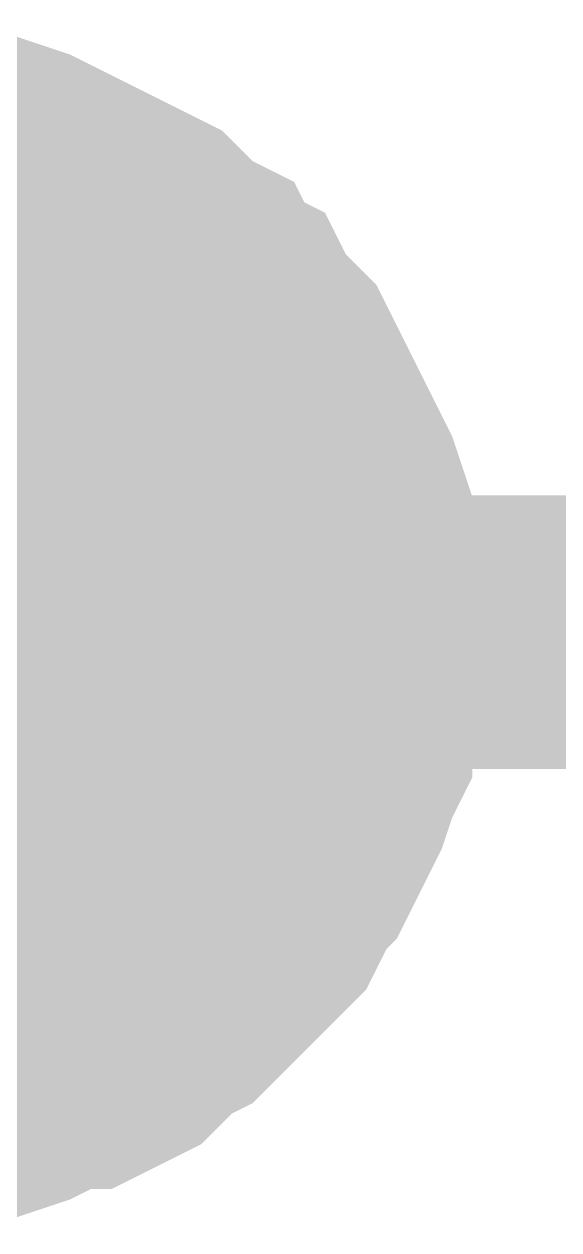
# Model space of a CAD drawing. Header units: inches. Extents: x 0 to 22.3, y 0 to 15.7.
# Drawn here: x 0.8065 to 0.8296, y 13.9734 to 14.0254 of the extents above; entities that cross this region are included whole.
import ezdxf

# ---------------------------------------------------------------- set-up
doc = ezdxf.new("R2010")
doc.units = ezdxf.units.IN
doc.header["$MEASUREMENT"] = 0
doc.layers.add('Sheet', color=255, linetype='Continuous')

msp = doc.modelspace()

# ---------------------------------------------------------------- linework, layer by layer
at = {"layer": 'Sheet'}
for points in [[(0.800091, 14.019499, 0.0118, 0.0118, 0), (0.800975, 14.019499, 0.0118, 0.0118, 0), (0.802301, 14.019499, 0.0118, 0.0118, 0), (0.803185, 14.019057, 0.0118, 0.0118, 0), (0.80407, 14.019057, 0.0118, 0.0118, 0), (0.804954, 14.019057, 0.0118, 0.0118, 0), (0.80628, 14.018615, 0.0118, 0.0118, 0), (0.807164, 14.018173, 0.0118, 0.0118, 0), (0.808048, 14.017731, 0.0118, 0.0118, 0), (0.808932, 14.017289, 0.0118, 0.0118, 0), (0.809816, 14.016847, 0.0118, 0.0118, 0), (0.8107, 14.016405, 0.0118, 0.0118, 0), (0.811584, 14.015963, 0.0118, 0.0118, 0), (0.812026, 14.015521, 0.0118, 0.0118, 0), (0.81291, 14.014637, 0.0118, 0.0118, 0), (0.813794, 14.014195, 0.0118, 0.0118, 0), (0.814236, 14.013311, 0.0118, 0.0118, 0), (0.815121, 14.012869, 0.0118, 0.0118, 0), (0.815563, 14.011985, 0.0118, 0.0118, 0), (0.816447, 14.011101, 0.0118, 0.0118, 0), (0.816889, 14.010659, 0.0118, 0.0118, 0), (0.817331, 14.009775, 0.0118, 0.0118, 0), (0.817773, 14.008891, 0.0118, 0.0118, 0), (0.818215, 14.008007, 0.0118, 0.0118, 0), (0.818657, 14.007123, 0.0118, 0.0118, 0), (0.819099, 14.006239, 0.0118, 0.0118, 0), (0.819541, 14.005355, 0.0118, 0.0118, 0), (0.819983, 14.004029, 0.0118, 0.0118, 0), (0.819983, 14.003145, 0.0118, 0.0118, 0), (0.819983, 14.002261, 0.0118, 0.0118, 0), (0.820425, 14.001377, 0.0118, 0.0118, 0), (0.820425, 14.000051, 0.0118, 0.0118, 0), (0.820425, 13.999167, 0.0118, 0.0118, 0)], [(0.800091, 14.019499, 0.0118, 0.0118, 0), (0.800975, 14.019499, 0.0118, 0.0118, 0), (0.802301, 14.019499, 0.0118, 0.0118, 0), (0.803185, 14.019057, 0.0118, 0.0118, 0), (0.80407, 14.019057, 0.0118, 0.0118, 0), (0.804954, 14.019057, 0.0118, 0.0118, 0), (0.80628, 14.018615, 0.0118, 0.0118, 0), (0.807164, 14.018173, 0.0118, 0.0118, 0), (0.808048, 14.017731, 0.0118, 0.0118, 0), (0.808932, 14.017289, 0.0118, 0.0118, 0), (0.809816, 14.016847, 0.0118, 0.0118, 0), (0.8107, 14.016405, 0.0118, 0.0118, 0), (0.811584, 14.015963, 0.0118, 0.0118, 0), (0.812026, 14.015521, 0.0118, 0.0118, 0), (0.81291, 14.014637, 0.0118, 0.0118, 0), (0.813794, 14.014195, 0.0118, 0.0118, 0), (0.814236, 14.013311, 0.0118, 0.0118, 0), (0.815121, 14.012869, 0.0118, 0.0118, 0), (0.815563, 14.011985, 0.0118, 0.0118, 0), (0.816447, 14.011101, 0.0118, 0.0118, 0), (0.816889, 14.010659, 0.0118, 0.0118, 0), (0.817331, 14.009775, 0.0118, 0.0118, 0), (0.817773, 14.008891, 0.0118, 0.0118, 0), (0.818215, 14.008007, 0.0118, 0.0118, 0), (0.818657, 14.007123, 0.0118, 0.0118, 0), (0.819099, 14.006239, 0.0118, 0.0118, 0), (0.819541, 14.005355, 0.0118, 0.0118, 0), (0.819983, 14.004029, 0.0118, 0.0118, 0), (0.819983, 14.003145, 0.0118, 0.0118, 0), (0.819983, 14.002261, 0.0118, 0.0118, 0), (0.820425, 14.001377, 0.0118, 0.0118, 0), (0.820425, 14.000051, 0.0118, 0.0118, 0), (0.820425, 13.999167, 0.0118, 0.0118, 0)], [(0.800091, 14.019499, 0.0118, 0.0118, 0), (0.800975, 14.019499, 0.0118, 0.0118, 0), (0.802301, 14.019499, 0.0118, 0.0118, 0), (0.803185, 14.019057, 0.0118, 0.0118, 0), (0.80407, 14.019057, 0.0118, 0.0118, 0), (0.804954, 14.019057, 0.0118, 0.0118, 0), (0.80628, 14.018615, 0.0118, 0.0118, 0), (0.807164, 14.018173, 0.0118, 0.0118, 0), (0.808048, 14.017731, 0.0118, 0.0118, 0), (0.808932, 14.017289, 0.0118, 0.0118, 0), (0.809816, 14.016847, 0.0118, 0.0118, 0), (0.8107, 14.016405, 0.0118, 0.0118, 0), (0.811584, 14.015963, 0.0118, 0.0118, 0), (0.812026, 14.015521, 0.0118, 0.0118, 0), (0.81291, 14.014637, 0.0118, 0.0118, 0), (0.813794, 14.014195, 0.0118, 0.0118, 0), (0.814236, 14.013311, 0.0118, 0.0118, 0), (0.815121, 14.012869, 0.0118, 0.0118, 0), (0.815563, 14.011985, 0.0118, 0.0118, 0), (0.816447, 14.011101, 0.0118, 0.0118, 0), (0.816889, 14.010659, 0.0118, 0.0118, 0), (0.817331, 14.009775, 0.0118, 0.0118, 0), (0.817773, 14.008891, 0.0118, 0.0118, 0), (0.818215, 14.008007, 0.0118, 0.0118, 0), (0.818657, 14.007123, 0.0118, 0.0118, 0), (0.819099, 14.006239, 0.0118, 0.0118, 0), (0.819541, 14.005355, 0.0118, 0.0118, 0), (0.819983, 14.004029, 0.0118, 0.0118, 0), (0.819983, 14.003145, 0.0118, 0.0118, 0), (0.819983, 14.002261, 0.0118, 0.0118, 0), (0.820425, 14.001377, 0.0118, 0.0118, 0), (0.820425, 14.000051, 0.0118, 0.0118, 0), (0.820425, 13.999167, 0.0118, 0.0118, 0)], [(0.800091, 14.019499, 0.0118, 0.0118, 0), (0.800975, 14.019499, 0.0118, 0.0118, 0), (0.802301, 14.019499, 0.0118, 0.0118, 0), (0.803185, 14.019057, 0.0118, 0.0118, 0), (0.80407, 14.019057, 0.0118, 0.0118, 0), (0.804954, 14.019057, 0.0118, 0.0118, 0), (0.80628, 14.018615, 0.0118, 0.0118, 0), (0.807164, 14.018173, 0.0118, 0.0118, 0), (0.808048, 14.017731, 0.0118, 0.0118, 0), (0.808932, 14.017289, 0.0118, 0.0118, 0), (0.809816, 14.016847, 0.0118, 0.0118, 0), (0.8107, 14.016405, 0.0118, 0.0118, 0), (0.811584, 14.015963, 0.0118, 0.0118, 0), (0.812026, 14.015521, 0.0118, 0.0118, 0), (0.81291, 14.014637, 0.0118, 0.0118, 0), (0.813794, 14.014195, 0.0118, 0.0118, 0), (0.814236, 14.013311, 0.0118, 0.0118, 0), (0.815121, 14.012869, 0.0118, 0.0118, 0), (0.815563, 14.011985, 0.0118, 0.0118, 0), (0.816447, 14.011101, 0.0118, 0.0118, 0), (0.816889, 14.010659, 0.0118, 0.0118, 0), (0.817331, 14.009775, 0.0118, 0.0118, 0), (0.817773, 14.008891, 0.0118, 0.0118, 0), (0.818215, 14.008007, 0.0118, 0.0118, 0), (0.818657, 14.007123, 0.0118, 0.0118, 0), (0.819099, 14.006239, 0.0118, 0.0118, 0), (0.819541, 14.005355, 0.0118, 0.0118, 0), (0.819983, 14.004029, 0.0118, 0.0118, 0), (0.819983, 14.003145, 0.0118, 0.0118, 0), (0.819983, 14.002261, 0.0118, 0.0118, 0), (0.820425, 14.001377, 0.0118, 0.0118, 0), (0.820425, 14.000051, 0.0118, 0.0118, 0), (0.820425, 13.999167, 0.0118, 0.0118, 0)], [(0.800091, 14.019499, 0.0118, 0.0118, 0), (0.800975, 14.019499, 0.0118, 0.0118, 0), (0.802301, 14.019499, 0.0118, 0.0118, 0), (0.803185, 14.019057, 0.0118, 0.0118, 0), (0.80407, 14.019057, 0.0118, 0.0118, 0), (0.804954, 14.019057, 0.0118, 0.0118, 0), (0.80628, 14.018615, 0.0118, 0.0118, 0), (0.807164, 14.018173, 0.0118, 0.0118, 0), (0.808048, 14.017731, 0.0118, 0.0118, 0), (0.808932, 14.017289, 0.0118, 0.0118, 0), (0.809816, 14.016847, 0.0118, 0.0118, 0), (0.8107, 14.016405, 0.0118, 0.0118, 0), (0.811584, 14.015963, 0.0118, 0.0118, 0), (0.812026, 14.015521, 0.0118, 0.0118, 0), (0.81291, 14.014637, 0.0118, 0.0118, 0), (0.813794, 14.014195, 0.0118, 0.0118, 0), (0.814236, 14.013311, 0.0118, 0.0118, 0), (0.815121, 14.012869, 0.0118, 0.0118, 0), (0.815563, 14.011985, 0.0118, 0.0118, 0), (0.816447, 14.011101, 0.0118, 0.0118, 0), (0.816889, 14.010659, 0.0118, 0.0118, 0), (0.817331, 14.009775, 0.0118, 0.0118, 0), (0.817773, 14.008891, 0.0118, 0.0118, 0), (0.818215, 14.008007, 0.0118, 0.0118, 0), (0.818657, 14.007123, 0.0118, 0.0118, 0), (0.819099, 14.006239, 0.0118, 0.0118, 0), (0.819541, 14.005355, 0.0118, 0.0118, 0), (0.819983, 14.004029, 0.0118, 0.0118, 0), (0.819983, 14.003145, 0.0118, 0.0118, 0), (0.819983, 14.002261, 0.0118, 0.0118, 0), (0.820425, 14.001377, 0.0118, 0.0118, 0), (0.820425, 14.000051, 0.0118, 0.0118, 0), (0.820425, 13.999167, 0.0118, 0.0118, 0)], [(0.80407, 14.019057, 0.0039, 0.0039, 0), (0.804954, 14.019057, 0.0039, 0.0039, 0), (0.80628, 14.018615, 0.0039, 0.0039, 0), (0.807164, 14.018173, 0.0039, 0.0039, 0), (0.808048, 14.017731, 0.0039, 0.0039, 0), (0.808932, 14.017289, 0.0039, 0.0039, 0), (0.809816, 14.016847, 0.0039, 0.0039, 0), (0.8107, 14.016405, 0.0039, 0.0039, 0), (0.811584, 14.015963, 0.0039, 0.0039, 0), (0.812026, 14.015521, 0.0039, 0.0039, 0), (0.81291, 14.014637, 0.0039, 0.0039, 0), (0.813794, 14.014195, 0.0039, 0.0039, 0), (0.814236, 14.013311, 0.0039, 0.0039, 0), (0.815121, 14.012869, 0.0039, 0.0039, 0), (0.815563, 14.011985, 0.0039, 0.0039, 0), (0.816447, 14.011101, 0.0039, 0.0039, 0), (0.816889, 14.010659, 0.0039, 0.0039, 0), (0.817331, 14.009775, 0.0039, 0.0039, 0), (0.817773, 14.008891, 0.0039, 0.0039, 0), (0.818215, 14.008007, 0.0039, 0.0039, 0), (0.818657, 14.007123, 0.0039, 0.0039, 0), (0.819099, 14.006239, 0.0039, 0.0039, 0), (0.819541, 14.005355, 0.0039, 0.0039, 0), (0.819983, 14.004029, 0.0039, 0.0039, 0), (0.819983, 14.003145, 0.0039, 0.0039, 0), (0.819983, 14.002261, 0.0039, 0.0039, 0), (0.820425, 14.001377, 0.0039, 0.0039, 0), (0.820425, 14.000051, 0.0039, 0.0039, 0), (0.820425, 13.999167, 0.0039, 0.0039, 0)], [(0.80407, 14.019057, 0.0039, 0.0039, 0), (0.804954, 14.019057, 0.0039, 0.0039, 0), (0.80628, 14.018615, 0.0039, 0.0039, 0), (0.807164, 14.018173, 0.0039, 0.0039, 0), (0.808048, 14.017731, 0.0039, 0.0039, 0), (0.808932, 14.017289, 0.0039, 0.0039, 0), (0.809816, 14.016847, 0.0039, 0.0039, 0), (0.8107, 14.016405, 0.0039, 0.0039, 0), (0.811584, 14.015963, 0.0039, 0.0039, 0), (0.812026, 14.015521, 0.0039, 0.0039, 0), (0.81291, 14.014637, 0.0039, 0.0039, 0), (0.813794, 14.014195, 0.0039, 0.0039, 0), (0.814236, 14.013311, 0.0039, 0.0039, 0), (0.815121, 14.012869, 0.0039, 0.0039, 0), (0.815563, 14.011985, 0.0039, 0.0039, 0), (0.816447, 14.011101, 0.0039, 0.0039, 0), (0.816889, 14.010659, 0.0039, 0.0039, 0), (0.817331, 14.009775, 0.0039, 0.0039, 0), (0.817773, 14.008891, 0.0039, 0.0039, 0), (0.818215, 14.008007, 0.0039, 0.0039, 0), (0.818657, 14.007123, 0.0039, 0.0039, 0), (0.819099, 14.006239, 0.0039, 0.0039, 0), (0.819541, 14.005355, 0.0039, 0.0039, 0), (0.819983, 14.004029, 0.0039, 0.0039, 0), (0.819983, 14.003145, 0.0039, 0.0039, 0), (0.819983, 14.002261, 0.0039, 0.0039, 0), (0.820425, 14.001377, 0.0039, 0.0039, 0), (0.820425, 14.000051, 0.0039, 0.0039, 0), (0.820425, 13.999167, 0.0039, 0.0039, 0)], [(0.80407, 14.019057, 0.0039, 0.0039, 0), (0.804954, 14.019057, 0.0039, 0.0039, 0), (0.80628, 14.018615, 0.0039, 0.0039, 0), (0.807164, 14.018173, 0.0039, 0.0039, 0), (0.808048, 14.017731, 0.0039, 0.0039, 0), (0.808932, 14.017289, 0.0039, 0.0039, 0), (0.809816, 14.016847, 0.0039, 0.0039, 0), (0.8107, 14.016405, 0.0039, 0.0039, 0), (0.811584, 14.015963, 0.0039, 0.0039, 0), (0.812026, 14.015521, 0.0039, 0.0039, 0), (0.81291, 14.014637, 0.0039, 0.0039, 0), (0.813794, 14.014195, 0.0039, 0.0039, 0), (0.814236, 14.013311, 0.0039, 0.0039, 0), (0.815121, 14.012869, 0.0039, 0.0039, 0), (0.815563, 14.011985, 0.0039, 0.0039, 0), (0.816447, 14.011101, 0.0039, 0.0039, 0), (0.816889, 14.010659, 0.0039, 0.0039, 0), (0.817331, 14.009775, 0.0039, 0.0039, 0), (0.817773, 14.008891, 0.0039, 0.0039, 0), (0.818215, 14.008007, 0.0039, 0.0039, 0), (0.818657, 14.007123, 0.0039, 0.0039, 0), (0.819099, 14.006239, 0.0039, 0.0039, 0), (0.819541, 14.005355, 0.0039, 0.0039, 0), (0.819983, 14.004029, 0.0039, 0.0039, 0), (0.819983, 14.003145, 0.0039, 0.0039, 0), (0.819983, 14.002261, 0.0039, 0.0039, 0), (0.820425, 14.001377, 0.0039, 0.0039, 0), (0.820425, 14.000051, 0.0039, 0.0039, 0), (0.820425, 13.999167, 0.0039, 0.0039, 0)], [(0.80407, 14.019057, 0.0039, 0.0039, 0), (0.804954, 14.019057, 0.0039, 0.0039, 0), (0.80628, 14.018615, 0.0039, 0.0039, 0), (0.807164, 14.018173, 0.0039, 0.0039, 0), (0.808048, 14.017731, 0.0039, 0.0039, 0), (0.808932, 14.017289, 0.0039, 0.0039, 0), (0.809816, 14.016847, 0.0039, 0.0039, 0), (0.8107, 14.016405, 0.0039, 0.0039, 0), (0.811584, 14.015963, 0.0039, 0.0039, 0), (0.812026, 14.015521, 0.0039, 0.0039, 0), (0.81291, 14.014637, 0.0039, 0.0039, 0), (0.813794, 14.014195, 0.0039, 0.0039, 0), (0.814236, 14.013311, 0.0039, 0.0039, 0), (0.815121, 14.012869, 0.0039, 0.0039, 0), (0.815563, 14.011985, 0.0039, 0.0039, 0), (0.816447, 14.011101, 0.0039, 0.0039, 0), (0.816889, 14.010659, 0.0039, 0.0039, 0), (0.817331, 14.009775, 0.0039, 0.0039, 0), (0.817773, 14.008891, 0.0039, 0.0039, 0), (0.818215, 14.008007, 0.0039, 0.0039, 0), (0.818657, 14.007123, 0.0039, 0.0039, 0), (0.819099, 14.006239, 0.0039, 0.0039, 0), (0.819541, 14.005355, 0.0039, 0.0039, 0), (0.819983, 14.004029, 0.0039, 0.0039, 0), (0.819983, 14.003145, 0.0039, 0.0039, 0), (0.819983, 14.002261, 0.0039, 0.0039, 0), (0.820425, 14.001377, 0.0039, 0.0039, 0), (0.820425, 14.000051, 0.0039, 0.0039, 0), (0.820425, 13.999167, 0.0039, 0.0039, 0)], [(0.80407, 14.019057, 0.0039, 0.0039, 0), (0.804954, 14.019057, 0.0039, 0.0039, 0), (0.80628, 14.018615, 0.0039, 0.0039, 0), (0.807164, 14.018173, 0.0039, 0.0039, 0), (0.808048, 14.017731, 0.0039, 0.0039, 0), (0.808932, 14.017289, 0.0039, 0.0039, 0), (0.809816, 14.016847, 0.0039, 0.0039, 0), (0.8107, 14.016405, 0.0039, 0.0039, 0), (0.811584, 14.015963, 0.0039, 0.0039, 0), (0.812026, 14.015521, 0.0039, 0.0039, 0), (0.81291, 14.014637, 0.0039, 0.0039, 0), (0.813794, 14.014195, 0.0039, 0.0039, 0), (0.814236, 14.013311, 0.0039, 0.0039, 0), (0.815121, 14.012869, 0.0039, 0.0039, 0), (0.815563, 14.011985, 0.0039, 0.0039, 0), (0.816447, 14.011101, 0.0039, 0.0039, 0), (0.816889, 14.010659, 0.0039, 0.0039, 0), (0.817331, 14.009775, 0.0039, 0.0039, 0), (0.817773, 14.008891, 0.0039, 0.0039, 0), (0.818215, 14.008007, 0.0039, 0.0039, 0), (0.818657, 14.007123, 0.0039, 0.0039, 0), (0.819099, 14.006239, 0.0039, 0.0039, 0), (0.819541, 14.005355, 0.0039, 0.0039, 0), (0.819983, 14.004029, 0.0039, 0.0039, 0), (0.819983, 14.003145, 0.0039, 0.0039, 0), (0.819983, 14.002261, 0.0039, 0.0039, 0), (0.820425, 14.001377, 0.0039, 0.0039, 0), (0.820425, 14.000051, 0.0039, 0.0039, 0), (0.820425, 13.999167, 0.0039, 0.0039, 0)], [(0.899992, 13.999167, 0.0118, 0.0118, 0), (0.800091, 13.999167, 0.0118, 0.0118, 0), (0.70019, 13.999167, 0.0118, 0.0118, 0)], [(0.820425, 13.999167, 0.0118, 0.0118, 0), (0.820425, 13.998283, 0.0118, 0.0118, 0), (0.820425, 13.996957, 0.0118, 0.0118, 0), (0.819983, 13.996073, 0.0118, 0.0118, 0), (0.819983, 13.995189, 0.0118, 0.0118, 0), (0.819983, 13.994305, 0.0118, 0.0118, 0), (0.819541, 13.993421, 0.0118, 0.0118, 0), (0.819099, 13.992095, 0.0118, 0.0118, 0), (0.818657, 13.991211, 0.0118, 0.0118, 0), (0.818215, 13.990327, 0.0118, 0.0118, 0), (0.817773, 13.989443, 0.0118, 0.0118, 0), (0.817331, 13.989001, 0.0118, 0.0118, 0), (0.816889, 13.988117, 0.0118, 0.0118, 0), (0.816447, 13.987233, 0.0118, 0.0118, 0), (0.815563, 13.986349, 0.0118, 0.0118, 0), (0.815121, 13.985907, 0.0118, 0.0118, 0), (0.814236, 13.985023, 0.0118, 0.0118, 0), (0.813794, 13.984581, 0.0118, 0.0118, 0), (0.81291, 13.983697, 0.0118, 0.0118, 0), (0.812026, 13.983255, 0.0118, 0.0118, 0), (0.811584, 13.982812, 0.0118, 0.0118, 0), (0.8107, 13.981928, 0.0118, 0.0118, 0), (0.809816, 13.981486, 0.0118, 0.0118, 0), (0.808932, 13.981044, 0.0118, 0.0118, 0), (0.808048, 13.981044, 0.0118, 0.0118, 0), (0.807164, 13.980602, 0.0118, 0.0118, 0), (0.80628, 13.98016, 0.0118, 0.0118, 0), (0.804954, 13.979718, 0.0118, 0.0118, 0), (0.80407, 13.979718, 0.0118, 0.0118, 0), (0.803185, 13.979718, 0.0118, 0.0118, 0), (0.802301, 13.979276, 0.0118, 0.0118, 0), (0.800975, 13.979276, 0.0118, 0.0118, 0), (0.800091, 13.979276, 0.0118, 0.0118, 0)], [(0.820425, 13.999167, 0.0118, 0.0118, 0), (0.820425, 13.998283, 0.0118, 0.0118, 0), (0.820425, 13.996957, 0.0118, 0.0118, 0), (0.819983, 13.996073, 0.0118, 0.0118, 0), (0.819983, 13.995189, 0.0118, 0.0118, 0), (0.819983, 13.994305, 0.0118, 0.0118, 0), (0.819541, 13.993421, 0.0118, 0.0118, 0), (0.819099, 13.992095, 0.0118, 0.0118, 0), (0.818657, 13.991211, 0.0118, 0.0118, 0), (0.818215, 13.990327, 0.0118, 0.0118, 0), (0.817773, 13.989443, 0.0118, 0.0118, 0), (0.817331, 13.989001, 0.0118, 0.0118, 0), (0.816889, 13.988117, 0.0118, 0.0118, 0), (0.816447, 13.987233, 0.0118, 0.0118, 0), (0.815563, 13.986349, 0.0118, 0.0118, 0), (0.815121, 13.985907, 0.0118, 0.0118, 0), (0.814236, 13.985023, 0.0118, 0.0118, 0), (0.813794, 13.984581, 0.0118, 0.0118, 0), (0.81291, 13.983697, 0.0118, 0.0118, 0), (0.812026, 13.983255, 0.0118, 0.0118, 0), (0.811584, 13.982812, 0.0118, 0.0118, 0), (0.8107, 13.981928, 0.0118, 0.0118, 0), (0.809816, 13.981486, 0.0118, 0.0118, 0), (0.808932, 13.981044, 0.0118, 0.0118, 0), (0.808048, 13.981044, 0.0118, 0.0118, 0), (0.807164, 13.980602, 0.0118, 0.0118, 0), (0.80628, 13.98016, 0.0118, 0.0118, 0), (0.804954, 13.979718, 0.0118, 0.0118, 0), (0.80407, 13.979718, 0.0118, 0.0118, 0), (0.803185, 13.979718, 0.0118, 0.0118, 0), (0.802301, 13.979276, 0.0118, 0.0118, 0), (0.800975, 13.979276, 0.0118, 0.0118, 0), (0.800091, 13.979276, 0.0118, 0.0118, 0)], [(0.820425, 13.999167, 0.0118, 0.0118, 0), (0.820425, 13.998283, 0.0118, 0.0118, 0), (0.820425, 13.996957, 0.0118, 0.0118, 0), (0.819983, 13.996073, 0.0118, 0.0118, 0), (0.819983, 13.995189, 0.0118, 0.0118, 0), (0.819983, 13.994305, 0.0118, 0.0118, 0), (0.819541, 13.993421, 0.0118, 0.0118, 0), (0.819099, 13.992095, 0.0118, 0.0118, 0), (0.818657, 13.991211, 0.0118, 0.0118, 0), (0.818215, 13.990327, 0.0118, 0.0118, 0), (0.817773, 13.989443, 0.0118, 0.0118, 0), (0.817331, 13.989001, 0.0118, 0.0118, 0), (0.816889, 13.988117, 0.0118, 0.0118, 0), (0.816447, 13.987233, 0.0118, 0.0118, 0), (0.815563, 13.986349, 0.0118, 0.0118, 0), (0.815121, 13.985907, 0.0118, 0.0118, 0), (0.814236, 13.985023, 0.0118, 0.0118, 0), (0.813794, 13.984581, 0.0118, 0.0118, 0), (0.81291, 13.983697, 0.0118, 0.0118, 0), (0.812026, 13.983255, 0.0118, 0.0118, 0), (0.811584, 13.982812, 0.0118, 0.0118, 0), (0.8107, 13.981928, 0.0118, 0.0118, 0), (0.809816, 13.981486, 0.0118, 0.0118, 0), (0.808932, 13.981044, 0.0118, 0.0118, 0), (0.808048, 13.981044, 0.0118, 0.0118, 0), (0.807164, 13.980602, 0.0118, 0.0118, 0), (0.80628, 13.98016, 0.0118, 0.0118, 0), (0.804954, 13.979718, 0.0118, 0.0118, 0), (0.80407, 13.979718, 0.0118, 0.0118, 0), (0.803185, 13.979718, 0.0118, 0.0118, 0), (0.802301, 13.979276, 0.0118, 0.0118, 0), (0.800975, 13.979276, 0.0118, 0.0118, 0), (0.800091, 13.979276, 0.0118, 0.0118, 0)], [(0.820425, 13.999167, 0.0118, 0.0118, 0), (0.820425, 13.998283, 0.0118, 0.0118, 0), (0.820425, 13.996957, 0.0118, 0.0118, 0), (0.819983, 13.996073, 0.0118, 0.0118, 0), (0.819983, 13.995189, 0.0118, 0.0118, 0), (0.819983, 13.994305, 0.0118, 0.0118, 0), (0.819541, 13.993421, 0.0118, 0.0118, 0), (0.819099, 13.992095, 0.0118, 0.0118, 0), (0.818657, 13.991211, 0.0118, 0.0118, 0), (0.818215, 13.990327, 0.0118, 0.0118, 0), (0.817773, 13.989443, 0.0118, 0.0118, 0), (0.817331, 13.989001, 0.0118, 0.0118, 0), (0.816889, 13.988117, 0.0118, 0.0118, 0), (0.816447, 13.987233, 0.0118, 0.0118, 0), (0.815563, 13.986349, 0.0118, 0.0118, 0), (0.815121, 13.985907, 0.0118, 0.0118, 0), (0.814236, 13.985023, 0.0118, 0.0118, 0), (0.813794, 13.984581, 0.0118, 0.0118, 0), (0.81291, 13.983697, 0.0118, 0.0118, 0), (0.812026, 13.983255, 0.0118, 0.0118, 0), (0.811584, 13.982812, 0.0118, 0.0118, 0), (0.8107, 13.981928, 0.0118, 0.0118, 0), (0.809816, 13.981486, 0.0118, 0.0118, 0), (0.808932, 13.981044, 0.0118, 0.0118, 0), (0.808048, 13.981044, 0.0118, 0.0118, 0), (0.807164, 13.980602, 0.0118, 0.0118, 0), (0.80628, 13.98016, 0.0118, 0.0118, 0), (0.804954, 13.979718, 0.0118, 0.0118, 0), (0.80407, 13.979718, 0.0118, 0.0118, 0), (0.803185, 13.979718, 0.0118, 0.0118, 0), (0.802301, 13.979276, 0.0118, 0.0118, 0), (0.800975, 13.979276, 0.0118, 0.0118, 0), (0.800091, 13.979276, 0.0118, 0.0118, 0)], [(0.820425, 13.999167, 0.0118, 0.0118, 0), (0.820425, 13.998283, 0.0118, 0.0118, 0), (0.820425, 13.996957, 0.0118, 0.0118, 0), (0.819983, 13.996073, 0.0118, 0.0118, 0), (0.819983, 13.995189, 0.0118, 0.0118, 0), (0.819983, 13.994305, 0.0118, 0.0118, 0), (0.819541, 13.993421, 0.0118, 0.0118, 0), (0.819099, 13.992095, 0.0118, 0.0118, 0), (0.818657, 13.991211, 0.0118, 0.0118, 0), (0.818215, 13.990327, 0.0118, 0.0118, 0), (0.817773, 13.989443, 0.0118, 0.0118, 0), (0.817331, 13.989001, 0.0118, 0.0118, 0), (0.816889, 13.988117, 0.0118, 0.0118, 0), (0.816447, 13.987233, 0.0118, 0.0118, 0), (0.815563, 13.986349, 0.0118, 0.0118, 0), (0.815121, 13.985907, 0.0118, 0.0118, 0), (0.814236, 13.985023, 0.0118, 0.0118, 0), (0.813794, 13.984581, 0.0118, 0.0118, 0), (0.81291, 13.983697, 0.0118, 0.0118, 0), (0.812026, 13.983255, 0.0118, 0.0118, 0), (0.811584, 13.982812, 0.0118, 0.0118, 0), (0.8107, 13.981928, 0.0118, 0.0118, 0), (0.809816, 13.981486, 0.0118, 0.0118, 0), (0.808932, 13.981044, 0.0118, 0.0118, 0), (0.808048, 13.981044, 0.0118, 0.0118, 0), (0.807164, 13.980602, 0.0118, 0.0118, 0), (0.80628, 13.98016, 0.0118, 0.0118, 0), (0.804954, 13.979718, 0.0118, 0.0118, 0), (0.80407, 13.979718, 0.0118, 0.0118, 0), (0.803185, 13.979718, 0.0118, 0.0118, 0), (0.802301, 13.979276, 0.0118, 0.0118, 0), (0.800975, 13.979276, 0.0118, 0.0118, 0), (0.800091, 13.979276, 0.0118, 0.0118, 0)], [(0.820425, 13.999167, 0.0118, 0.0118, 0), (0.820425, 13.999167, 0.0118, 0.0118, 0), (0.820425, 13.999167, 0.0118, 0.0118, 0), (0.820425, 13.999167, 0.0118, 0.0118, 0), (0.820425, 13.999167, 0.0118, 0.0118, 0), (0.820425, 13.999167, 0.0118, 0.0118, 0), (0.820425, 13.999167, 0.0118, 0.0118, 0), (0.820425, 13.999167, 0.0118, 0.0118, 0), (0.820425, 13.999167, 0.0118, 0.0118, 0), (0.820425, 13.999167, 0.0118, 0.0118, 0), (0.820425, 13.999167, 0.0118, 0.0118, 0), (0.820425, 13.999167, 0.0118, 0.0118, 0), (0.820425, 13.999167, 0.0118, 0.0118, 0), (0.820425, 13.999167, 0.0118, 0.0118, 0), (0.820425, 13.999167, 0.0118, 0.0118, 0), (0.820425, 13.999167, 0.0118, 0.0118, 0), (0.820425, 13.999167, 0.0118, 0.0118, 0), (0.820425, 13.999167, 0.0118, 0.0118, 0), (0.820425, 13.999167, 0.0118, 0.0118, 0), (0.820425, 13.999167, 0.0118, 0.0118, 0), (0.820425, 13.999167, 0.0118, 0.0118, 0), (0.820425, 13.999167, 0.0118, 0.0118, 0), (0.820425, 13.999167, 0.0118, 0.0118, 0), (0.820425, 13.999167, 0.0118, 0.0118, 0), (0.820425, 13.999167, 0.0118, 0.0118, 0), (0.820425, 13.999167, 0.0118, 0.0118, 0), (0.820425, 13.999167, 0.0118, 0.0118, 0), (0.820425, 13.999167, 0.0118, 0.0118, 0), (0.820425, 13.999167, 0.0118, 0.0118, 0), (0.820425, 13.999167, 0.0118, 0.0118, 0), (0.820425, 13.999167, 0.0118, 0.0118, 0), (0.820425, 13.999167, 0.0118, 0.0118, 0), (0.820425, 13.999167, 0.0118, 0.0118, 0)], [(0.820425, 13.999167, 0.0118, 0.0118, 0), (0.820425, 13.999167, 0.0118, 0.0118, 0)], [(0.820425, 13.999167, 0.0118, 0.0118, 0), (0.820425, 13.999167, 0.0118, 0.0118, 0), (0.820425, 13.999167, 0.0118, 0.0118, 0), (0.820425, 13.999167, 0.0118, 0.0118, 0), (0.820425, 13.999167, 0.0118, 0.0118, 0), (0.820425, 13.999167, 0.0118, 0.0118, 0), (0.820425, 13.999167, 0.0118, 0.0118, 0), (0.820425, 13.999167, 0.0118, 0.0118, 0), (0.820425, 13.999167, 0.0118, 0.0118, 0), (0.820425, 13.999167, 0.0118, 0.0118, 0), (0.820425, 13.999167, 0.0118, 0.0118, 0), (0.820425, 13.999167, 0.0118, 0.0118, 0), (0.820425, 13.999167, 0.0118, 0.0118, 0), (0.820425, 13.999167, 0.0118, 0.0118, 0), (0.820425, 13.999167, 0.0118, 0.0118, 0), (0.820425, 13.999167, 0.0118, 0.0118, 0), (0.820425, 13.999167, 0.0118, 0.0118, 0), (0.820425, 13.999167, 0.0118, 0.0118, 0), (0.820425, 13.999167, 0.0118, 0.0118, 0), (0.820425, 13.999167, 0.0118, 0.0118, 0), (0.820425, 13.999167, 0.0118, 0.0118, 0), (0.820425, 13.999167, 0.0118, 0.0118, 0), (0.820425, 13.999167, 0.0118, 0.0118, 0), (0.820425, 13.999167, 0.0118, 0.0118, 0), (0.820425, 13.999167, 0.0118, 0.0118, 0), (0.820425, 13.999167, 0.0118, 0.0118, 0), (0.820425, 13.999167, 0.0118, 0.0118, 0), (0.820425, 13.999167, 0.0118, 0.0118, 0), (0.820425, 13.999167, 0.0118, 0.0118, 0), (0.820425, 13.999167, 0.0118, 0.0118, 0), (0.820425, 13.999167, 0.0118, 0.0118, 0), (0.820425, 13.999167, 0.0118, 0.0118, 0), (0.820425, 13.999167, 0.0118, 0.0118, 0)], [(0.820425, 13.999167, 0.0118, 0.0118, 0), (0.820425, 13.999167, 0.0118, 0.0118, 0)], [(0.820425, 13.999167, 0.0118, 0.0118, 0), (0.820425, 13.999167, 0.0118, 0.0118, 0), (0.820425, 13.999167, 0.0118, 0.0118, 0), (0.820425, 13.999167, 0.0118, 0.0118, 0), (0.820425, 13.999167, 0.0118, 0.0118, 0), (0.820425, 13.999167, 0.0118, 0.0118, 0), (0.820425, 13.999167, 0.0118, 0.0118, 0), (0.820425, 13.999167, 0.0118, 0.0118, 0), (0.820425, 13.999167, 0.0118, 0.0118, 0), (0.820425, 13.999167, 0.0118, 0.0118, 0), (0.820425, 13.999167, 0.0118, 0.0118, 0), (0.820425, 13.999167, 0.0118, 0.0118, 0), (0.820425, 13.999167, 0.0118, 0.0118, 0), (0.820425, 13.999167, 0.0118, 0.0118, 0), (0.820425, 13.999167, 0.0118, 0.0118, 0), (0.820425, 13.999167, 0.0118, 0.0118, 0), (0.820425, 13.999167, 0.0118, 0.0118, 0), (0.820425, 13.999167, 0.0118, 0.0118, 0), (0.820425, 13.999167, 0.0118, 0.0118, 0), (0.820425, 13.999167, 0.0118, 0.0118, 0), (0.820425, 13.999167, 0.0118, 0.0118, 0), (0.820425, 13.999167, 0.0118, 0.0118, 0), (0.820425, 13.999167, 0.0118, 0.0118, 0), (0.820425, 13.999167, 0.0118, 0.0118, 0), (0.820425, 13.999167, 0.0118, 0.0118, 0), (0.820425, 13.999167, 0.0118, 0.0118, 0), (0.820425, 13.999167, 0.0118, 0.0118, 0), (0.820425, 13.999167, 0.0118, 0.0118, 0), (0.820425, 13.999167, 0.0118, 0.0118, 0), (0.820425, 13.999167, 0.0118, 0.0118, 0), (0.820425, 13.999167, 0.0118, 0.0118, 0), (0.820425, 13.999167, 0.0118, 0.0118, 0), (0.820425, 13.999167, 0.0118, 0.0118, 0)], [(0.820425, 13.999167, 0.0118, 0.0118, 0), (0.820425, 13.999167, 0.0118, 0.0118, 0)], [(0.820425, 13.999167, 0.0118, 0.0118, 0), (0.820425, 13.999167, 0.0118, 0.0118, 0), (0.820425, 13.999167, 0.0118, 0.0118, 0), (0.820425, 13.999167, 0.0118, 0.0118, 0), (0.820425, 13.999167, 0.0118, 0.0118, 0), (0.820425, 13.999167, 0.0118, 0.0118, 0), (0.820425, 13.999167, 0.0118, 0.0118, 0), (0.820425, 13.999167, 0.0118, 0.0118, 0), (0.820425, 13.999167, 0.0118, 0.0118, 0), (0.820425, 13.999167, 0.0118, 0.0118, 0), (0.820425, 13.999167, 0.0118, 0.0118, 0), (0.820425, 13.999167, 0.0118, 0.0118, 0), (0.820425, 13.999167, 0.0118, 0.0118, 0), (0.820425, 13.999167, 0.0118, 0.0118, 0), (0.820425, 13.999167, 0.0118, 0.0118, 0), (0.820425, 13.999167, 0.0118, 0.0118, 0), (0.820425, 13.999167, 0.0118, 0.0118, 0), (0.820425, 13.999167, 0.0118, 0.0118, 0), (0.820425, 13.999167, 0.0118, 0.0118, 0), (0.820425, 13.999167, 0.0118, 0.0118, 0), (0.820425, 13.999167, 0.0118, 0.0118, 0), (0.820425, 13.999167, 0.0118, 0.0118, 0), (0.820425, 13.999167, 0.0118, 0.0118, 0), (0.820425, 13.999167, 0.0118, 0.0118, 0), (0.820425, 13.999167, 0.0118, 0.0118, 0), (0.820425, 13.999167, 0.0118, 0.0118, 0), (0.820425, 13.999167, 0.0118, 0.0118, 0), (0.820425, 13.999167, 0.0118, 0.0118, 0), (0.820425, 13.999167, 0.0118, 0.0118, 0), (0.820425, 13.999167, 0.0118, 0.0118, 0), (0.820425, 13.999167, 0.0118, 0.0118, 0), (0.820425, 13.999167, 0.0118, 0.0118, 0), (0.820425, 13.999167, 0.0118, 0.0118, 0)], [(0.820425, 13.999167, 0.0118, 0.0118, 0), (0.820425, 13.999167, 0.0118, 0.0118, 0)], [(0.820425, 13.999167, 0.0118, 0.0118, 0), (0.820425, 13.999167, 0.0118, 0.0118, 0), (0.820425, 13.999167, 0.0118, 0.0118, 0), (0.820425, 13.999167, 0.0118, 0.0118, 0), (0.820425, 13.999167, 0.0118, 0.0118, 0), (0.820425, 13.999167, 0.0118, 0.0118, 0), (0.820425, 13.999167, 0.0118, 0.0118, 0), (0.820425, 13.999167, 0.0118, 0.0118, 0), (0.820425, 13.999167, 0.0118, 0.0118, 0), (0.820425, 13.999167, 0.0118, 0.0118, 0), (0.820425, 13.999167, 0.0118, 0.0118, 0), (0.820425, 13.999167, 0.0118, 0.0118, 0), (0.820425, 13.999167, 0.0118, 0.0118, 0), (0.820425, 13.999167, 0.0118, 0.0118, 0), (0.820425, 13.999167, 0.0118, 0.0118, 0), (0.820425, 13.999167, 0.0118, 0.0118, 0), (0.820425, 13.999167, 0.0118, 0.0118, 0), (0.820425, 13.999167, 0.0118, 0.0118, 0), (0.820425, 13.999167, 0.0118, 0.0118, 0), (0.820425, 13.999167, 0.0118, 0.0118, 0), (0.820425, 13.999167, 0.0118, 0.0118, 0), (0.820425, 13.999167, 0.0118, 0.0118, 0), (0.820425, 13.999167, 0.0118, 0.0118, 0), (0.820425, 13.999167, 0.0118, 0.0118, 0), (0.820425, 13.999167, 0.0118, 0.0118, 0), (0.820425, 13.999167, 0.0118, 0.0118, 0), (0.820425, 13.999167, 0.0118, 0.0118, 0), (0.820425, 13.999167, 0.0118, 0.0118, 0), (0.820425, 13.999167, 0.0118, 0.0118, 0), (0.820425, 13.999167, 0.0118, 0.0118, 0), (0.820425, 13.999167, 0.0118, 0.0118, 0), (0.820425, 13.999167, 0.0118, 0.0118, 0), (0.820425, 13.999167, 0.0118, 0.0118, 0)], [(0.820425, 13.999167, 0.0118, 0.0118, 0), (0.820425, 13.999167, 0.0118, 0.0118, 0)], [(0.820425, 13.999167, 0.0039, 0.0039, 0), (0.820425, 13.998283, 0.0039, 0.0039, 0), (0.820425, 13.996957, 0.0039, 0.0039, 0), (0.819983, 13.996073, 0.0039, 0.0039, 0), (0.819983, 13.995189, 0.0039, 0.0039, 0), (0.819983, 13.994305, 0.0039, 0.0039, 0), (0.819541, 13.993421, 0.0039, 0.0039, 0), (0.819099, 13.992095, 0.0039, 0.0039, 0), (0.818657, 13.991211, 0.0039, 0.0039, 0), (0.818215, 13.990327, 0.0039, 0.0039, 0), (0.817773, 13.989443, 0.0039, 0.0039, 0), (0.817331, 13.989001, 0.0039, 0.0039, 0), (0.816889, 13.988117, 0.0039, 0.0039, 0), (0.816447, 13.987233, 0.0039, 0.0039, 0), (0.815563, 13.986349, 0.0039, 0.0039, 0), (0.815121, 13.985907, 0.0039, 0.0039, 0), (0.814236, 13.985023, 0.0039, 0.0039, 0), (0.813794, 13.984581, 0.0039, 0.0039, 0), (0.81291, 13.983697, 0.0039, 0.0039, 0), (0.812026, 13.983255, 0.0039, 0.0039, 0), (0.811584, 13.982812, 0.0039, 0.0039, 0), (0.8107, 13.981928, 0.0039, 0.0039, 0), (0.809816, 13.981486, 0.0039, 0.0039, 0), (0.808932, 13.981044, 0.0039, 0.0039, 0), (0.808048, 13.981044, 0.0039, 0.0039, 0), (0.807164, 13.980602, 0.0039, 0.0039, 0), (0.80628, 13.98016, 0.0039, 0.0039, 0), (0.804954, 13.979718, 0.0039, 0.0039, 0), (0.80407, 13.979718, 0.0039, 0.0039, 0)], [(0.820425, 13.999167, 0.0039, 0.0039, 0), (0.820425, 13.998283, 0.0039, 0.0039, 0), (0.820425, 13.996957, 0.0039, 0.0039, 0), (0.819983, 13.996073, 0.0039, 0.0039, 0), (0.819983, 13.995189, 0.0039, 0.0039, 0), (0.819983, 13.994305, 0.0039, 0.0039, 0), (0.819541, 13.993421, 0.0039, 0.0039, 0), (0.819099, 13.992095, 0.0039, 0.0039, 0), (0.818657, 13.991211, 0.0039, 0.0039, 0), (0.818215, 13.990327, 0.0039, 0.0039, 0), (0.817773, 13.989443, 0.0039, 0.0039, 0), (0.817331, 13.989001, 0.0039, 0.0039, 0), (0.816889, 13.988117, 0.0039, 0.0039, 0), (0.816447, 13.987233, 0.0039, 0.0039, 0), (0.815563, 13.986349, 0.0039, 0.0039, 0), (0.815121, 13.985907, 0.0039, 0.0039, 0), (0.814236, 13.985023, 0.0039, 0.0039, 0), (0.813794, 13.984581, 0.0039, 0.0039, 0), (0.81291, 13.983697, 0.0039, 0.0039, 0), (0.812026, 13.983255, 0.0039, 0.0039, 0), (0.811584, 13.982812, 0.0039, 0.0039, 0), (0.8107, 13.981928, 0.0039, 0.0039, 0), (0.809816, 13.981486, 0.0039, 0.0039, 0), (0.808932, 13.981044, 0.0039, 0.0039, 0), (0.808048, 13.981044, 0.0039, 0.0039, 0), (0.807164, 13.980602, 0.0039, 0.0039, 0), (0.80628, 13.98016, 0.0039, 0.0039, 0), (0.804954, 13.979718, 0.0039, 0.0039, 0), (0.80407, 13.979718, 0.0039, 0.0039, 0)], [(0.820425, 13.999167, 0.0039, 0.0039, 0), (0.820425, 13.998283, 0.0039, 0.0039, 0), (0.820425, 13.996957, 0.0039, 0.0039, 0), (0.819983, 13.996073, 0.0039, 0.0039, 0), (0.819983, 13.995189, 0.0039, 0.0039, 0), (0.819983, 13.994305, 0.0039, 0.0039, 0), (0.819541, 13.993421, 0.0039, 0.0039, 0), (0.819099, 13.992095, 0.0039, 0.0039, 0), (0.818657, 13.991211, 0.0039, 0.0039, 0), (0.818215, 13.990327, 0.0039, 0.0039, 0), (0.817773, 13.989443, 0.0039, 0.0039, 0), (0.817331, 13.989001, 0.0039, 0.0039, 0), (0.816889, 13.988117, 0.0039, 0.0039, 0), (0.816447, 13.987233, 0.0039, 0.0039, 0), (0.815563, 13.986349, 0.0039, 0.0039, 0), (0.815121, 13.985907, 0.0039, 0.0039, 0), (0.814236, 13.985023, 0.0039, 0.0039, 0), (0.813794, 13.984581, 0.0039, 0.0039, 0), (0.81291, 13.983697, 0.0039, 0.0039, 0), (0.812026, 13.983255, 0.0039, 0.0039, 0), (0.811584, 13.982812, 0.0039, 0.0039, 0), (0.8107, 13.981928, 0.0039, 0.0039, 0), (0.809816, 13.981486, 0.0039, 0.0039, 0), (0.808932, 13.981044, 0.0039, 0.0039, 0), (0.808048, 13.981044, 0.0039, 0.0039, 0), (0.807164, 13.980602, 0.0039, 0.0039, 0), (0.80628, 13.98016, 0.0039, 0.0039, 0), (0.804954, 13.979718, 0.0039, 0.0039, 0), (0.80407, 13.979718, 0.0039, 0.0039, 0)], [(0.820425, 13.999167, 0.0039, 0.0039, 0), (0.820425, 13.998283, 0.0039, 0.0039, 0), (0.820425, 13.996957, 0.0039, 0.0039, 0), (0.819983, 13.996073, 0.0039, 0.0039, 0), (0.819983, 13.995189, 0.0039, 0.0039, 0), (0.819983, 13.994305, 0.0039, 0.0039, 0), (0.819541, 13.993421, 0.0039, 0.0039, 0), (0.819099, 13.992095, 0.0039, 0.0039, 0), (0.818657, 13.991211, 0.0039, 0.0039, 0), (0.818215, 13.990327, 0.0039, 0.0039, 0), (0.817773, 13.989443, 0.0039, 0.0039, 0), (0.817331, 13.989001, 0.0039, 0.0039, 0), (0.816889, 13.988117, 0.0039, 0.0039, 0), (0.816447, 13.987233, 0.0039, 0.0039, 0), (0.815563, 13.986349, 0.0039, 0.0039, 0), (0.815121, 13.985907, 0.0039, 0.0039, 0), (0.814236, 13.985023, 0.0039, 0.0039, 0), (0.813794, 13.984581, 0.0039, 0.0039, 0), (0.81291, 13.983697, 0.0039, 0.0039, 0), (0.812026, 13.983255, 0.0039, 0.0039, 0), (0.811584, 13.982812, 0.0039, 0.0039, 0), (0.8107, 13.981928, 0.0039, 0.0039, 0), (0.809816, 13.981486, 0.0039, 0.0039, 0), (0.808932, 13.981044, 0.0039, 0.0039, 0), (0.808048, 13.981044, 0.0039, 0.0039, 0), (0.807164, 13.980602, 0.0039, 0.0039, 0), (0.80628, 13.98016, 0.0039, 0.0039, 0), (0.804954, 13.979718, 0.0039, 0.0039, 0), (0.80407, 13.979718, 0.0039, 0.0039, 0)], [(0.820425, 13.999167, 0.0039, 0.0039, 0), (0.820425, 13.998283, 0.0039, 0.0039, 0), (0.820425, 13.996957, 0.0039, 0.0039, 0), (0.819983, 13.996073, 0.0039, 0.0039, 0), (0.819983, 13.995189, 0.0039, 0.0039, 0), (0.819983, 13.994305, 0.0039, 0.0039, 0), (0.819541, 13.993421, 0.0039, 0.0039, 0), (0.819099, 13.992095, 0.0039, 0.0039, 0), (0.818657, 13.991211, 0.0039, 0.0039, 0), (0.818215, 13.990327, 0.0039, 0.0039, 0), (0.817773, 13.989443, 0.0039, 0.0039, 0), (0.817331, 13.989001, 0.0039, 0.0039, 0), (0.816889, 13.988117, 0.0039, 0.0039, 0), (0.816447, 13.987233, 0.0039, 0.0039, 0), (0.815563, 13.986349, 0.0039, 0.0039, 0), (0.815121, 13.985907, 0.0039, 0.0039, 0), (0.814236, 13.985023, 0.0039, 0.0039, 0), (0.813794, 13.984581, 0.0039, 0.0039, 0), (0.81291, 13.983697, 0.0039, 0.0039, 0), (0.812026, 13.983255, 0.0039, 0.0039, 0), (0.811584, 13.982812, 0.0039, 0.0039, 0), (0.8107, 13.981928, 0.0039, 0.0039, 0), (0.809816, 13.981486, 0.0039, 0.0039, 0), (0.808932, 13.981044, 0.0039, 0.0039, 0), (0.808048, 13.981044, 0.0039, 0.0039, 0), (0.807164, 13.980602, 0.0039, 0.0039, 0), (0.80628, 13.98016, 0.0039, 0.0039, 0), (0.804954, 13.979718, 0.0039, 0.0039, 0), (0.80407, 13.979718, 0.0039, 0.0039, 0)], [(0.820425, 13.999167, 0.0039, 0.0039, 0), (0.820425, 13.999167, 0.0039, 0.0039, 0), (0.820425, 13.999167, 0.0039, 0.0039, 0), (0.820425, 13.999167, 0.0039, 0.0039, 0), (0.820425, 13.999167, 0.0039, 0.0039, 0), (0.820425, 13.999167, 0.0039, 0.0039, 0), (0.820425, 13.999167, 0.0039, 0.0039, 0), (0.820425, 13.999167, 0.0039, 0.0039, 0), (0.820425, 13.999167, 0.0039, 0.0039, 0), (0.820425, 13.999167, 0.0039, 0.0039, 0), (0.820425, 13.999167, 0.0039, 0.0039, 0), (0.820425, 13.999167, 0.0039, 0.0039, 0), (0.820425, 13.999167, 0.0039, 0.0039, 0), (0.820425, 13.999167, 0.0039, 0.0039, 0), (0.820425, 13.999167, 0.0039, 0.0039, 0), (0.820425, 13.999167, 0.0039, 0.0039, 0), (0.820425, 13.999167, 0.0039, 0.0039, 0), (0.820425, 13.999167, 0.0039, 0.0039, 0), (0.820425, 13.999167, 0.0039, 0.0039, 0), (0.820425, 13.999167, 0.0039, 0.0039, 0), (0.820425, 13.999167, 0.0039, 0.0039, 0), (0.820425, 13.999167, 0.0039, 0.0039, 0), (0.820425, 13.999167, 0.0039, 0.0039, 0), (0.820425, 13.999167, 0.0039, 0.0039, 0), (0.820425, 13.999167, 0.0039, 0.0039, 0), (0.820425, 13.999167, 0.0039, 0.0039, 0), (0.820425, 13.999167, 0.0039, 0.0039, 0), (0.820425, 13.999167, 0.0039, 0.0039, 0), (0.820425, 13.999167, 0.0039, 0.0039, 0), (0.820425, 13.999167, 0.0039, 0.0039, 0), (0.820425, 13.999167, 0.0039, 0.0039, 0), (0.820425, 13.999167, 0.0039, 0.0039, 0), (0.820425, 13.999167, 0.0039, 0.0039, 0)], [(0.820425, 13.999167, 0.0039, 0.0039, 0), (0.820425, 13.999167, 0.0039, 0.0039, 0)], [(0.820425, 13.999167, 0.0039, 0.0039, 0), (0.820425, 13.999167, 0.0039, 0.0039, 0), (0.820425, 13.999167, 0.0039, 0.0039, 0), (0.820425, 13.999167, 0.0039, 0.0039, 0), (0.820425, 13.999167, 0.0039, 0.0039, 0), (0.820425, 13.999167, 0.0039, 0.0039, 0), (0.820425, 13.999167, 0.0039, 0.0039, 0), (0.820425, 13.999167, 0.0039, 0.0039, 0), (0.820425, 13.999167, 0.0039, 0.0039, 0), (0.820425, 13.999167, 0.0039, 0.0039, 0), (0.820425, 13.999167, 0.0039, 0.0039, 0), (0.820425, 13.999167, 0.0039, 0.0039, 0), (0.820425, 13.999167, 0.0039, 0.0039, 0), (0.820425, 13.999167, 0.0039, 0.0039, 0), (0.820425, 13.999167, 0.0039, 0.0039, 0), (0.820425, 13.999167, 0.0039, 0.0039, 0), (0.820425, 13.999167, 0.0039, 0.0039, 0), (0.820425, 13.999167, 0.0039, 0.0039, 0), (0.820425, 13.999167, 0.0039, 0.0039, 0), (0.820425, 13.999167, 0.0039, 0.0039, 0), (0.820425, 13.999167, 0.0039, 0.0039, 0), (0.820425, 13.999167, 0.0039, 0.0039, 0), (0.820425, 13.999167, 0.0039, 0.0039, 0), (0.820425, 13.999167, 0.0039, 0.0039, 0), (0.820425, 13.999167, 0.0039, 0.0039, 0), (0.820425, 13.999167, 0.0039, 0.0039, 0), (0.820425, 13.999167, 0.0039, 0.0039, 0), (0.820425, 13.999167, 0.0039, 0.0039, 0), (0.820425, 13.999167, 0.0039, 0.0039, 0), (0.820425, 13.999167, 0.0039, 0.0039, 0), (0.820425, 13.999167, 0.0039, 0.0039, 0), (0.820425, 13.999167, 0.0039, 0.0039, 0), (0.820425, 13.999167, 0.0039, 0.0039, 0)], [(0.820425, 13.999167, 0.0039, 0.0039, 0), (0.820425, 13.999167, 0.0039, 0.0039, 0)], [(0.820425, 13.999167, 0.0039, 0.0039, 0), (0.820425, 13.999167, 0.0039, 0.0039, 0), (0.820425, 13.999167, 0.0039, 0.0039, 0), (0.820425, 13.999167, 0.0039, 0.0039, 0), (0.820425, 13.999167, 0.0039, 0.0039, 0), (0.820425, 13.999167, 0.0039, 0.0039, 0), (0.820425, 13.999167, 0.0039, 0.0039, 0), (0.820425, 13.999167, 0.0039, 0.0039, 0), (0.820425, 13.999167, 0.0039, 0.0039, 0), (0.820425, 13.999167, 0.0039, 0.0039, 0), (0.820425, 13.999167, 0.0039, 0.0039, 0), (0.820425, 13.999167, 0.0039, 0.0039, 0), (0.820425, 13.999167, 0.0039, 0.0039, 0), (0.820425, 13.999167, 0.0039, 0.0039, 0), (0.820425, 13.999167, 0.0039, 0.0039, 0), (0.820425, 13.999167, 0.0039, 0.0039, 0), (0.820425, 13.999167, 0.0039, 0.0039, 0), (0.820425, 13.999167, 0.0039, 0.0039, 0), (0.820425, 13.999167, 0.0039, 0.0039, 0), (0.820425, 13.999167, 0.0039, 0.0039, 0), (0.820425, 13.999167, 0.0039, 0.0039, 0), (0.820425, 13.999167, 0.0039, 0.0039, 0), (0.820425, 13.999167, 0.0039, 0.0039, 0), (0.820425, 13.999167, 0.0039, 0.0039, 0), (0.820425, 13.999167, 0.0039, 0.0039, 0), (0.820425, 13.999167, 0.0039, 0.0039, 0), (0.820425, 13.999167, 0.0039, 0.0039, 0), (0.820425, 13.999167, 0.0039, 0.0039, 0), (0.820425, 13.999167, 0.0039, 0.0039, 0), (0.820425, 13.999167, 0.0039, 0.0039, 0), (0.820425, 13.999167, 0.0039, 0.0039, 0), (0.820425, 13.999167, 0.0039, 0.0039, 0), (0.820425, 13.999167, 0.0039, 0.0039, 0)], [(0.820425, 13.999167, 0.0039, 0.0039, 0), (0.820425, 13.999167, 0.0039, 0.0039, 0)], [(0.820425, 13.999167, 0.0039, 0.0039, 0), (0.820425, 13.999167, 0.0039, 0.0039, 0), (0.820425, 13.999167, 0.0039, 0.0039, 0), (0.820425, 13.999167, 0.0039, 0.0039, 0), (0.820425, 13.999167, 0.0039, 0.0039, 0), (0.820425, 13.999167, 0.0039, 0.0039, 0), (0.820425, 13.999167, 0.0039, 0.0039, 0), (0.820425, 13.999167, 0.0039, 0.0039, 0), (0.820425, 13.999167, 0.0039, 0.0039, 0), (0.820425, 13.999167, 0.0039, 0.0039, 0), (0.820425, 13.999167, 0.0039, 0.0039, 0), (0.820425, 13.999167, 0.0039, 0.0039, 0), (0.820425, 13.999167, 0.0039, 0.0039, 0), (0.820425, 13.999167, 0.0039, 0.0039, 0), (0.820425, 13.999167, 0.0039, 0.0039, 0), (0.820425, 13.999167, 0.0039, 0.0039, 0), (0.820425, 13.999167, 0.0039, 0.0039, 0), (0.820425, 13.999167, 0.0039, 0.0039, 0), (0.820425, 13.999167, 0.0039, 0.0039, 0), (0.820425, 13.999167, 0.0039, 0.0039, 0), (0.820425, 13.999167, 0.0039, 0.0039, 0), (0.820425, 13.999167, 0.0039, 0.0039, 0), (0.820425, 13.999167, 0.0039, 0.0039, 0), (0.820425, 13.999167, 0.0039, 0.0039, 0), (0.820425, 13.999167, 0.0039, 0.0039, 0), (0.820425, 13.999167, 0.0039, 0.0039, 0), (0.820425, 13.999167, 0.0039, 0.0039, 0), (0.820425, 13.999167, 0.0039, 0.0039, 0), (0.820425, 13.999167, 0.0039, 0.0039, 0), (0.820425, 13.999167, 0.0039, 0.0039, 0), (0.820425, 13.999167, 0.0039, 0.0039, 0), (0.820425, 13.999167, 0.0039, 0.0039, 0), (0.820425, 13.999167, 0.0039, 0.0039, 0)], [(0.820425, 13.999167, 0.0039, 0.0039, 0), (0.820425, 13.999167, 0.0039, 0.0039, 0)], [(0.820425, 13.999167, 0.0039, 0.0039, 0), (0.820425, 13.999167, 0.0039, 0.0039, 0), (0.820425, 13.999167, 0.0039, 0.0039, 0), (0.820425, 13.999167, 0.0039, 0.0039, 0), (0.820425, 13.999167, 0.0039, 0.0039, 0), (0.820425, 13.999167, 0.0039, 0.0039, 0), (0.820425, 13.999167, 0.0039, 0.0039, 0), (0.820425, 13.999167, 0.0039, 0.0039, 0), (0.820425, 13.999167, 0.0039, 0.0039, 0), (0.820425, 13.999167, 0.0039, 0.0039, 0), (0.820425, 13.999167, 0.0039, 0.0039, 0), (0.820425, 13.999167, 0.0039, 0.0039, 0), (0.820425, 13.999167, 0.0039, 0.0039, 0), (0.820425, 13.999167, 0.0039, 0.0039, 0), (0.820425, 13.999167, 0.0039, 0.0039, 0), (0.820425, 13.999167, 0.0039, 0.0039, 0), (0.820425, 13.999167, 0.0039, 0.0039, 0), (0.820425, 13.999167, 0.0039, 0.0039, 0), (0.820425, 13.999167, 0.0039, 0.0039, 0), (0.820425, 13.999167, 0.0039, 0.0039, 0), (0.820425, 13.999167, 0.0039, 0.0039, 0), (0.820425, 13.999167, 0.0039, 0.0039, 0), (0.820425, 13.999167, 0.0039, 0.0039, 0), (0.820425, 13.999167, 0.0039, 0.0039, 0), (0.820425, 13.999167, 0.0039, 0.0039, 0), (0.820425, 13.999167, 0.0039, 0.0039, 0), (0.820425, 13.999167, 0.0039, 0.0039, 0), (0.820425, 13.999167, 0.0039, 0.0039, 0), (0.820425, 13.999167, 0.0039, 0.0039, 0), (0.820425, 13.999167, 0.0039, 0.0039, 0), (0.820425, 13.999167, 0.0039, 0.0039, 0), (0.820425, 13.999167, 0.0039, 0.0039, 0), (0.820425, 13.999167, 0.0039, 0.0039, 0)], [(0.820425, 13.999167, 0.0039, 0.0039, 0), (0.820425, 13.999167, 0.0039, 0.0039, 0)]]:
    msp.add_lwpolyline(points, format="xyseb", dxfattribs=at)
msp.add_lwpolyline([(0.79, 14, 0.02, 0.02, 1), (0.81, 14, 0.02, 0.02, 1)], format="xyseb", close=True, dxfattribs=at)

doc.saveas('drawing.dxf')
